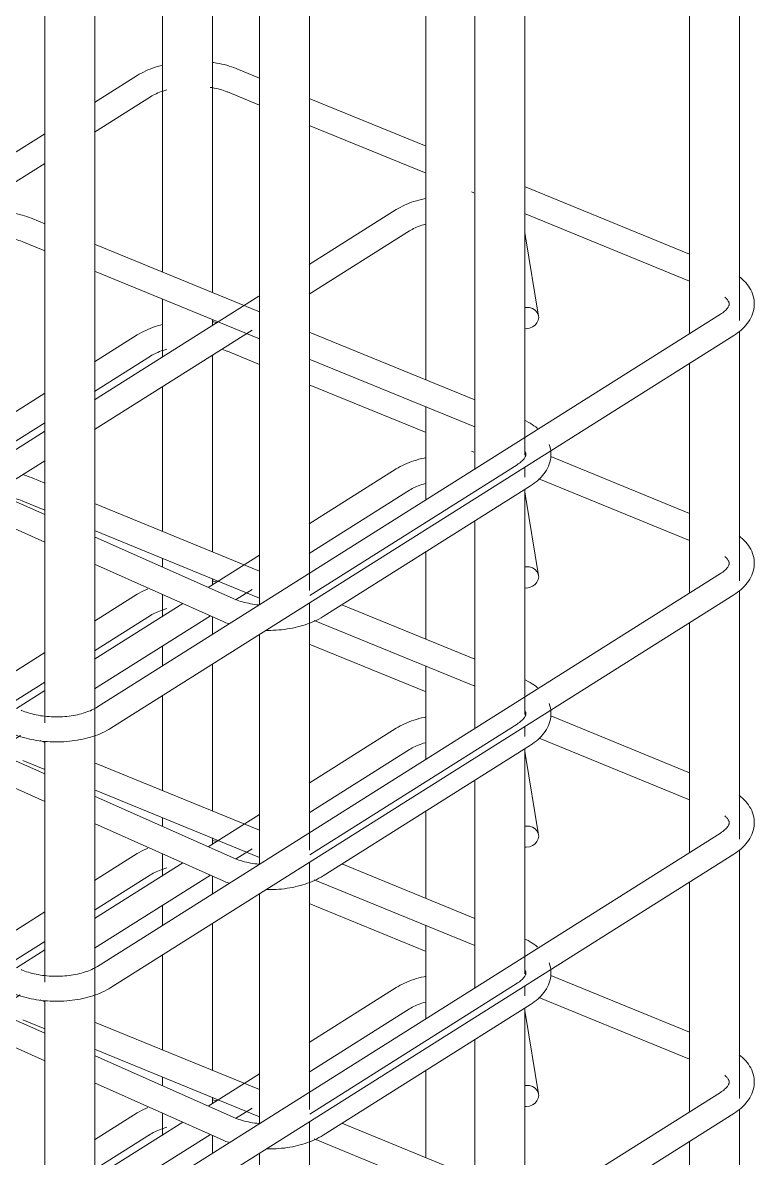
# Model space of a CAD drawing. Header units: millimetres. Extents: x -5792 to 12184, y -1888 to 8188.
# Drawn here: x 11496.7 to 11730.5, y 6467.2 to 6830.1 of the extents above; entities that cross this region are included whole.
import ezdxf

# ---------------------------------------------------------------- set-up
doc = ezdxf.new("R2010")
doc.units = ezdxf.units.MM
doc.layers.add('S-RBAR', color=171, linetype='Continuous', lineweight=18)

# ---------------------------------------------------------------- blocks, each defined once
blk = doc.blocks.new('Rebar Bar - Part 3545093425-431004-3D Ortho')
at = {"layer": 'S-RBAR'}
for p, q in [((1683.69, 7337.87), (1683.69, 6606.35)), ((1699.69, 6111.71), (1699.69, 7337.87)), ((1683.69, 6600.38), (1683.69, 6523.47)), ((1683.69, 6517.5), (1683.69, 6440.59))]:
    blk.add_line(p, q, dxfattribs=at)
blk = doc.blocks.new('Rebar Bar - Part 3895964445-V3-3D Ortho')
at = {"layer": 'S-RBAR'}
for p, q in [((1805.46, 7507.58), (1805.46, 6715.95)), ((1805.46, 6707.43), (1805.46, 6677.46)), ((1805.46, 6661.23), (1805.46, 6633.08)), ((1805.46, 6624.56), (1805.46, 6594.58)), ((1805.46, 6578.36), (1805.46, 6550.22)), ((1805.46, 6541.69), (1805.46, 6511.7)), ((1805.46, 6495.49), (1805.46, 6467.35))]:
    blk.add_line(p, q, dxfattribs=at)
blk = doc.blocks.new('Rebar Bar - Part 2522033416-431004-3D Ortho')
at = {"layer": 'S-RBAR'}
for p, q in [((1752.3, 7386.47), (1752.3, 6644.05)), ((1768.3, 6648.61), (1768.3, 7386.47)), ((1768.3, 6565.73), (1768.3, 6644.69)), ((1752.3, 6634.63), (1752.3, 6561.17)), ((1768.3, 6482.85), (1768.3, 6561.81)), ((1752.3, 6551.75), (1752.3, 6478.29)), ((1768.3, 6399.96), (1768.3, 6478.93)), ((1752.3, 6468.87), (1752.3, 6395.4))]:
    blk.add_line(p, q, dxfattribs=at)
blk = doc.blocks.new('Rebar Bar - Part 2522033416-V5-3D Ortho')
at = {"layer": 'S-RBAR'}
for p, q in [((1821.04, 7429.81), (1821.04, 6687.28)), ((1837.04, 6691.95), (1837.04, 7429.81)), ((1837.04, 6684.85), (1837.04, 6688.13)), ((1837.04, 6609.07), (1837.04, 6680.93)), ((1821.04, 6670.92), (1821.04, 6604.4)), ((1837.04, 6601.98), (1837.04, 6605.15)), ((1837.04, 6526.18), (1837.04, 6598.07)), ((1821.04, 6588.05), (1821.04, 6521.52)), ((1837.04, 6519.11), (1837.04, 6522.27)), ((1837.04, 6443.3), (1837.04, 6515.2)), ((1821.04, 6505.18), (1821.04, 6438.64))]:
    blk.add_line(p, q, dxfattribs=at)
blk = doc.blocks.new('Rebar Bar - Part 2227165887-V7-3D Ortho')
at = {"layer": 'S-RBAR'}
for points in [[(1737.15, 6403.04, 0), (1737.72, 6402.95, 0), (1738.56, 6402.82, 0)], [(1713.23, 6398.81, 0), (1713.87, 6399.21, 0), (1714.54, 6399.58, 0), (1715.22, 6399.94, 0), (1715.92, 6400.27, 0), (1716.65, 6400.6, 0)], [(1717.49, 6392.05, 0), (1717.9, 6392.3, 0), (1718.34, 6392.54, 0), (1718.8, 6392.78, 0), (1719.29, 6393.01, 0), (1719.8, 6393.24, 0), (1720.33, 6393.46, 0), (1720.89, 6393.67, 0), (1721.46, 6393.88, 0), (1722.06, 6394.07, 0), (1722.67, 6394.25, 0)]]:
    blk.add_polyline3d(points, dxfattribs=at)
blk = doc.blocks.new('Rebar Bar - Part 1868550686-V11-3D Ortho')
at = {"layer": 'S-RBAR'}
for p, q in [((1713.23, 6481.7), (1699.56, 6473.08)), ((1699.56, 6463.63), (1717.49, 6474.93)), ((1683.72, 6463.09), (1668.54, 6453.52)), ((1672.16, 6446.35), (1683.72, 6453.63)), ((1652.32, 6443.3), (1647.63, 6440.34)), ((1639.56, 6435.25), (1615.38, 6420)), ((1615.38, 6410.55), (1648.35, 6431.33)), ((1578.31, 6396.63), (1531.77, 6367.29)), ((1547.94, 6368.03), (1585.56, 6391.74)), ((1531.19, 6357.47), (1534.42, 6359.5))]:
    blk.add_line(p, q, dxfattribs=at)
blk = doc.blocks.new('Rebar Bar - Part 1868550686-431004-3D Ortho')
at = {"layer": 'S-RBAR'}
for p, q in [((1899.55, 6322.52), (1700.51, 6197.03)), ((1704.78, 6190.26), (1903.81, 6315.75))]:
    blk.add_line(p, q, dxfattribs=at)
blk = doc.blocks.new('Rebar Bar - Part 2227165887-V6-3D Ortho')
at = {"layer": 'S-RBAR'}
for points in [[(1903.81, 6315.75, 0), (1904.44, 6316.16, 0), (1905.04, 6316.59, 0), (1905.62, 6317.04, 0), (1906.17, 6317.5, 0), (1906.7, 6317.99, 0), (1907.21, 6318.49, 0), (1907.68, 6319.02, 0), (1908.13, 6319.57, 0), (1908.54, 6320.15, 0), (1908.92, 6320.74, 0), (1909.27, 6321.36, 0), (1909.57, 6322.01, 0), (1909.83, 6322.67, 0), (1910.04, 6323.35, 0), (1910.2, 6324.05, 0), (1910.31, 6324.76, 0), (1910.37, 6325.48, 0), (1910.37, 6326.2, 0), (1910.31, 6326.92, 0), (1910.2, 6327.63, 0), (1910.03, 6328.33, 0), (1909.82, 6329.01, 0), (1909.55, 6329.68, 0), (1909.24, 6330.32, 0), (1908.89, 6330.93, 0), (1908.5, 6331.53, 0), (1908.08, 6332.09, 0), (1907.62, 6332.63, 0), (1907.14, 6333.15, 0), (1906.62, 6333.64, 0), (1906.08, 6334.12, 0), (1905.52, 6334.56, 0)], [(1899.55, 6322.52, 0), (1899.93, 6322.77, 0), (1900.28, 6323.02, 0), (1900.61, 6323.27, 0), (1900.9, 6323.51, 0), (1901.16, 6323.76, 0), (1901.4, 6323.99, 0), (1901.6, 6324.22, 0), (1901.78, 6324.44, 0), (1901.93, 6324.64, 0), (1902.05, 6324.84, 0), (1902.15, 6325.01, 0), (1902.22, 6325.18, 0), (1902.28, 6325.32, 0), (1902.32, 6325.45, 0), (1902.35, 6325.57, 0), (1902.37, 6325.68, 0), (1902.38, 6325.78, 0), (1902.38, 6325.88, 0), (1902.37, 6325.98, 0), (1902.35, 6326.08, 0), (1902.33, 6326.19, 0), (1902.29, 6326.31, 0), (1902.23, 6326.45, 0), (1902.16, 6326.59, 0), (1902.07, 6326.75, 0), (1901.95, 6326.93, 0), (1901.81, 6327.12, 0), (1901.65, 6327.32, 0), (1901.45, 6327.53, 0), (1901.22, 6327.74, 0), (1900.97, 6327.97, 0)]]:
    blk.add_polyline3d(points, dxfattribs=at)
blk = doc.blocks.new('Rebar Bar - Part 1265726358-V12-3D Ortho')
at = {"layer": 'S-RBAR'}
for p, q in [((1768.17, 6548.63), (1805.49, 6533.35)), ((1889.68, 6507.52), (1845.33, 6525.68)), ((1841.58, 6518.57), (1889.68, 6498.88))]:
    blk.add_line(p, q, dxfattribs=at)
blk = doc.blocks.new('Rebar Bar - Part 1868550686-V13-3D Ortho')
at = {"layer": 'S-RBAR'}
for p, q in [((1713.23, 6564.58), (1699.56, 6555.96)), ((1699.56, 6546.51), (1717.49, 6557.81)), ((1683.72, 6545.97), (1668.54, 6536.4)), ((1672.16, 6529.23), (1683.72, 6536.52)), ((1652.32, 6526.18), (1647.61, 6523.21)), ((1639.55, 6518.12), (1615.38, 6502.88)), ((1615.38, 6493.43), (1648.33, 6514.21)), ((1578.31, 6479.51), (1531.77, 6450.17)), ((1547.94, 6450.91), (1585.56, 6474.63)), ((1531.19, 6440.35), (1534.42, 6442.39))]:
    blk.add_line(p, q, dxfattribs=at)
blk = doc.blocks.new('Rebar Bar - Part 1265726358-V14-3D Ortho')
at = {"layer": 'S-RBAR'}
for p, q in [((1768.17, 6631.51), (1805.49, 6616.23)), ((1889.68, 6590.41), (1845.33, 6608.56)), ((1841.59, 6601.45), (1889.68, 6581.76))]:
    blk.add_line(p, q, dxfattribs=at)
blk = doc.blocks.new('Rebar Bar - Part 1868550686-V15-3D Ortho')
at = {"layer": 'S-RBAR'}
for p, q in [((1713.23, 6647.46), (1699.56, 6638.85)), ((1699.56, 6629.39), (1717.49, 6640.69)), ((1683.72, 6628.85), (1668.54, 6619.28)), ((1672.16, 6612.11), (1683.72, 6619.4)), ((1652.32, 6609.06), (1647.6, 6606.08)), ((1639.53, 6601), (1615.38, 6585.77)), ((1615.38, 6576.31), (1648.32, 6597.08)), ((1578.31, 6562.39), (1531.77, 6533.05)), ((1547.94, 6533.79), (1585.56, 6557.51)), ((1531.19, 6523.23), (1534.42, 6525.27))]:
    blk.add_line(p, q, dxfattribs=at)
blk = doc.blocks.new('Rebar Bar - Part 2227165887-431004-3D Ortho')
at = {"layer": 'S-RBAR'}
for points in [[(1700.51, 6197.03, 0), (1700.1, 6196.78, 0), (1699.67, 6196.54, 0), (1699.21, 6196.3, 0), (1698.73, 6196.07, 0), (1698.23, 6195.85, 0), (1697.7, 6195.64, 0), (1697.15, 6195.43, 0), (1696.57, 6195.24, 0), (1695.98, 6195.05, 0), (1695.38, 6194.88, 0), (1694.75, 6194.72, 0), (1694.11, 6194.57, 0), (1693.46, 6194.44, 0), (1692.79, 6194.32, 0), (1692.12, 6194.21, 0), (1691.43, 6194.12, 0), (1690.73, 6194.04, 0), (1690.03, 6193.97, 0), (1689.32, 6193.92, 0), (1688.61, 6193.89, 0), (1687.9, 6193.87, 0), (1687.18, 6193.86, 0), (1686.47, 6193.87, 0), (1685.76, 6193.9, 0), (1685.05, 6193.94, 0), (1684.34, 6194, 0), (1683.64, 6194.07, 0), (1682.95, 6194.15, 0), (1682.27, 6194.25, 0), (1681.6, 6194.37, 0), (1680.93, 6194.49, 0), (1680.29, 6194.63, 0), (1679.65, 6194.79, 0), (1679.03, 6194.95, 0), (1678.43, 6195.13, 0), (1677.85, 6195.32, 0), (1677.29, 6195.52, 0), (1676.75, 6195.73, 0), (1676.23, 6195.94, 0), (1676.09, 6196, 0)], [(1704.78, 6190.26, 0), (1704.13, 6189.87, 0), (1703.46, 6189.49, 0), (1702.77, 6189.14, 0), (1702.06, 6188.8, 0), (1701.33, 6188.48, 0), (1700.59, 6188.18, 0), (1699.83, 6187.9, 0), (1699.06, 6187.63, 0), (1698.27, 6187.39, 0), (1697.46, 6187.16, 0), (1696.65, 6186.95, 0), (1695.82, 6186.76, 0), (1694.99, 6186.59, 0), (1694.14, 6186.43, 0), (1693.28, 6186.29, 0), (1692.42, 6186.18, 0), (1691.55, 6186.08, 0), (1690.68, 6186, 0), (1689.8, 6185.94, 0), (1688.92, 6185.89, 0), (1688.03, 6185.87, 0), (1687.15, 6185.86, 0), (1686.26, 6185.88, 0), (1685.38, 6185.91, 0), (1684.5, 6185.96, 0), (1683.62, 6186.03, 0), (1682.75, 6186.12, 0), (1681.88, 6186.22, 0), (1681.02, 6186.35, 0), (1680.17, 6186.49, 0), (1679.33, 6186.66, 0), (1678.5, 6186.84, 0), (1677.68, 6187.04, 0), (1676.87, 6187.25, 0), (1676.07, 6187.49, 0), (1675.29, 6187.74, 0), (1674.52, 6188.01, 0), (1673.77, 6188.3, 0), (1673.03, 6188.61, 0), (1672.83, 6188.7, 0)]]:
    blk.add_polyline3d(points, dxfattribs=at)
blk = doc.blocks.new('Rebar Bar - Part 1265726358-V16-3D Ortho')
at = {"layer": 'S-RBAR'}
for p, q in [((1742.01, 6725.11), (1752.33, 6720.88)), ((1768.17, 6714.39), (1805.49, 6699.12)), ((1820, 6693.17), (1820.71, 6692.88)), ((1889.68, 6673.29), (1845.34, 6691.44)), ((1841.51, 6684.36), (1889.68, 6664.64))]:
    blk.add_line(p, q, dxfattribs=at)
blk = doc.blocks.new('Rebar Bar - Part 2227165887-V17-3D Ortho')
at = {"layer": 'S-RBAR'}
for points in [[(1713.23, 6730.34, 0), (1713.87, 6730.73, 0), (1714.54, 6731.11, 0), (1715.22, 6731.46, 0), (1715.92, 6731.8, 0), (1716.65, 6732.12, 0), (1717.38, 6732.43, 0), (1718.14, 6732.71, 0), (1718.91, 6732.98, 0), (1719.69, 6733.24, 0), (1720.49, 6733.47, 0), (1721.3, 6733.69, 0)], [(1737.15, 6734.56, 0), (1737.72, 6734.48, 0), (1738.56, 6734.34, 0)], [(1717.49, 6723.57, 0), (1717.9, 6723.82, 0), (1718.34, 6724.07, 0), (1718.8, 6724.31, 0), (1719.29, 6724.54, 0), (1719.8, 6724.77, 0), (1720.33, 6724.99, 0), (1720.89, 6725.2, 0), (1721.46, 6725.4, 0), (1722.06, 6725.59, 0), (1722.67, 6725.77, 0)], [(1740.26, 6725.73, 0), (1740.82, 6725.55, 0), (1741.36, 6725.36, 0), (1741.88, 6725.16, 0), (1742.01, 6725.11, 0)]]:
    blk.add_polyline3d(points, dxfattribs=at)
blk = doc.blocks.new('Rebar Bar - Part 1868550686-V18-3D Ortho')
at = {"layer": 'S-RBAR'}
for p, q in [((1713.23, 6730.34), (1699.56, 6721.73)), ((1699.56, 6712.27), (1717.49, 6723.57)), ((1683.72, 6711.74), (1668.54, 6702.17)), ((1668.54, 6692.71), (1683.72, 6702.28)), ((1652.32, 6691.94), (1647.59, 6688.96)), ((1639.52, 6683.87), (1615.38, 6668.65)), ((1615.38, 6659.19), (1648.31, 6679.95)), ((1578.31, 6645.28), (1531.77, 6615.93)), ((1547.94, 6616.67), (1585.56, 6640.39)), ((1531.19, 6606.11), (1534.42, 6608.15))]:
    blk.add_line(p, q, dxfattribs=at)
blk = doc.blocks.new('Rebar Bar - Part 1265726358-V19-3D Ortho')
at = {"layer": 'S-RBAR'}
for p, q in [((1752.33, 6812.41), (1745.05, 6815.39)), ((1742.01, 6807.99), (1752.33, 6803.77)), ((1805.49, 6790.64), (1768.17, 6805.92)), ((1768.17, 6797.28), (1805.49, 6782)), ((1820.07, 6776.03), (1820.71, 6775.77)), ((1889.68, 6756.17), (1836.91, 6777.77)), ((1836.91, 6769.13), (1889.68, 6747.52))]:
    blk.add_line(p, q, dxfattribs=at)
blk = doc.blocks.new('Rebar Bar - Part 2227165887-V20-3D Ortho')
at = {"layer": 'S-RBAR'}
for points in [[(1713.23, 6813.22, 0), (1713.87, 6813.61, 0), (1714.54, 6813.99, 0), (1715.22, 6814.34, 0), (1715.92, 6814.68, 0), (1716.65, 6815, 0), (1717.38, 6815.31, 0), (1718.14, 6815.59, 0), (1718.91, 6815.86, 0), (1719.69, 6816.12, 0), (1720.49, 6816.35, 0), (1721.3, 6816.57, 0)], [(1737.15, 6817.44, 0), (1737.72, 6817.36, 0), (1738.56, 6817.22, 0), (1739.39, 6817.07, 0), (1740.21, 6816.89, 0), (1741.02, 6816.7, 0), (1741.81, 6816.49, 0), (1742.59, 6816.26, 0), (1743.36, 6816.02, 0), (1744.11, 6815.75, 0), (1744.85, 6815.47, 0), (1745.05, 6815.39, 0)], [(1717.49, 6806.46, 0), (1717.9, 6806.7, 0), (1718.34, 6806.95, 0), (1718.8, 6807.19, 0), (1719.29, 6807.42, 0), (1719.8, 6807.65, 0), (1720.33, 6807.87, 0), (1720.89, 6808.08, 0), (1721.46, 6808.28, 0), (1722.06, 6808.47, 0), (1722.67, 6808.66, 0)], [(1736.51, 6809.45, 0), (1737.17, 6809.35, 0), (1737.82, 6809.22, 0), (1738.45, 6809.09, 0), (1739.07, 6808.94, 0), (1739.67, 6808.78, 0), (1740.26, 6808.61, 0), (1740.82, 6808.43, 0), (1741.36, 6808.24, 0), (1741.88, 6808.04, 0), (1742.01, 6807.99, 0)]]:
    blk.add_polyline3d(points, dxfattribs=at)
blk = doc.blocks.new('Rebar Bar - Part 1868550686-V21-3D Ortho')
at = {"layer": 'S-RBAR'}
for p, q in [((1713.23, 6813.22), (1699.56, 6804.61)), ((1699.56, 6795.15), (1717.49, 6806.46)), ((1683.72, 6794.62), (1668.54, 6785.05)), ((1668.54, 6775.59), (1683.72, 6785.16)), ((1652.32, 6774.82), (1615.38, 6751.53)), ((1615.38, 6742.07), (1654.29, 6766.61)), ((1583.58, 6731.48), (1531.77, 6698.81)), ((1547.94, 6699.55), (1585.56, 6723.27)), ((1531.19, 6688.99), (1534.42, 6691.03))]:
    blk.add_line(p, q, dxfattribs=at)
blk = doc.blocks.new('Rebar Bar - Part 2955070818-V38-3D Ortho')
at = {"layer": 'S-RBAR'}
for p, q in [((1683.72, 6517.25), (1682.23, 6517.86)), ((1676.63, 6511.51), (1683.72, 6508.61)), ((1752.33, 6489.15), (1699.56, 6510.76)), ((1699.56, 6502.12), (1752.33, 6480.51)), ((1821.07, 6461), (1778.61, 6478.39)), ((1769.72, 6473.39), (1821.07, 6452.36))]:
    blk.add_line(p, q, dxfattribs=at)
blk = doc.blocks.new('Rebar Bar - Part 4101934677-V35-3D Ortho')
at = {"layer": 'S-RBAR'}
for p, q in [((1592.85, 6464.82), (1587.77, 6467.08)), ((1584.51, 6459.78), (1599.53, 6453.08)), ((1683.72, 6424.3), (1615.38, 6454.77)), ((1615.38, 6446.01), (1683.72, 6415.54)), ((1743.9, 6397.47), (1699.56, 6417.23)), ((1699.56, 6408.48), (1740.64, 6390.16))]:
    blk.add_line(p, q, dxfattribs=at)
blk = doc.blocks.new('Rebar Bar - Part 2227165887-V41-3D Ortho')
at = {"layer": 'S-RBAR'}
for points in [[(1752.15, 6478.32, 0), (1751.45, 6478.4, 0), (1750.76, 6478.48, 0), (1750.08, 6478.58, 0), (1749.4, 6478.69, 0), (1748.74, 6478.82, 0), (1748.1, 6478.96, 0), (1747.46, 6479.12, 0), (1746.84, 6479.28, 0), (1746.24, 6479.46, 0), (1745.66, 6479.65, 0), (1745.1, 6479.85, 0), (1744.56, 6480.05, 0), (1744.04, 6480.27, 0), (1743.9, 6480.33, 0)], [(1772.58, 6474.59, 0), (1771.94, 6474.19, 0), (1771.27, 6473.82, 0), (1770.58, 6473.46, 0), (1769.87, 6473.13, 0), (1769.14, 6472.81, 0), (1768.4, 6472.51, 0), (1767.64, 6472.22, 0), (1766.87, 6471.96, 0), (1766.08, 6471.71, 0), (1765.27, 6471.49, 0), (1764.46, 6471.28, 0), (1763.63, 6471.09, 0), (1762.8, 6470.91, 0), (1761.95, 6470.76, 0), (1761.09, 6470.62, 0), (1760.23, 6470.5, 0), (1759.36, 6470.41, 0), (1758.49, 6470.33, 0), (1757.61, 6470.26, 0), (1756.73, 6470.22, 0), (1755.84, 6470.2, 0), (1754.96, 6470.19, 0), (1754.41, 6470.2, 0)], [(1742.33, 6472.34, 0), (1741.57, 6472.63, 0), (1740.84, 6472.94, 0), (1740.64, 6473.03, 0)]]:
    blk.add_polyline3d(points, dxfattribs=at)
blk = doc.blocks.new('Rebar Bar - Part 642384819-431004-3D Ortho')
at = {"layer": 'S-RBAR'}
for p, q in [((1834.58, 6274.53), (1768.32, 6232.75)), ((1772.58, 6225.99), (1838.85, 6267.76))]:
    blk.add_line(p, q, dxfattribs=at)
blk = doc.blocks.new('Rebar Bar - Part 2227165887-V25-3D Ortho')
at = {"layer": 'S-RBAR'}
for points in [[(1841.12, 6286.13, 0), (1840.55, 6286.58, 0), (1839.97, 6287, 0), (1839.36, 6287.41, 0), (1838.72, 6287.8, 0), (1838.07, 6288.16, 0), (1837.4, 6288.51, 0), (1836.91, 6288.74, 0)], [(1834.58, 6274.53, 0), (1834.96, 6274.78, 0), (1835.31, 6275.03, 0), (1835.64, 6275.28, 0), (1835.93, 6275.53, 0), (1836.2, 6275.77, 0), (1836.43, 6276, 0), (1836.63, 6276.23, 0), (1836.81, 6276.45, 0), (1836.96, 6276.66, 0), (1837.08, 6276.85, 0), (1837.18, 6277.02, 0), (1837.26, 6277.19, 0), (1837.31, 6277.33, 0), (1837.36, 6277.47, 0), (1837.38, 6277.59, 0), (1837.4, 6277.69, 0), (1837.41, 6277.8, 0), (1837.41, 6277.89, 0), (1837.4, 6277.99, 0), (1837.38, 6278.09, 0), (1837.36, 6278.2, 0), (1837.32, 6278.32, 0), (1837.27, 6278.46, 0), (1837.19, 6278.61, 0), (1837.1, 6278.77, 0)], [(1838.85, 6267.76, 0), (1839.47, 6268.17, 0), (1840.07, 6268.6, 0), (1840.65, 6269.05, 0), (1841.21, 6269.51, 0), (1841.74, 6270, 0), (1842.24, 6270.51, 0), (1842.72, 6271.04, 0), (1843.16, 6271.59, 0), (1843.58, 6272.16, 0), (1843.96, 6272.76, 0), (1844.3, 6273.38, 0), (1844.6, 6274.02, 0), (1844.86, 6274.68, 0), (1845.07, 6275.36, 0), (1845.24, 6276.06, 0), (1845.35, 6276.77, 0), (1845.4, 6277.49, 0), (1845.4, 6278.21, 0), (1845.34, 6278.93, 0), (1845.23, 6279.65, 0), (1845.07, 6280.34, 0), (1844.85, 6281.03, 0)]]:
    blk.add_polyline3d(points, dxfattribs=at)
blk = doc.blocks.new('Rebar Bar - Part 2955070818-V42-3D Ortho')
at = {"layer": 'S-RBAR'}
for p, q in [((1683.72, 6600.12), (1682.18, 6600.75)), ((1676.63, 6594.38), (1683.72, 6591.48)), ((1752.33, 6572.02), (1699.56, 6593.63)), ((1699.56, 6584.99), (1752.33, 6563.38)), ((1821.07, 6543.87), (1778.61, 6561.26)), ((1769.72, 6556.25), (1821.07, 6535.22))]:
    blk.add_line(p, q, dxfattribs=at)
blk = doc.blocks.new('Rebar Bar - Part 2227165887-V44-3D Ortho')
at = {"layer": 'S-RBAR'}
for points in [[(1752.15, 6561.19, 0), (1751.45, 6561.26, 0), (1750.76, 6561.35, 0), (1750.08, 6561.45, 0), (1749.4, 6561.56, 0), (1748.74, 6561.69, 0), (1748.1, 6561.83, 0), (1747.46, 6561.98, 0), (1746.84, 6562.15, 0), (1746.24, 6562.33, 0), (1745.66, 6562.51, 0), (1745.1, 6562.71, 0), (1744.56, 6562.92, 0), (1744.04, 6563.14, 0), (1743.9, 6563.2, 0)], [(1772.58, 6557.45, 0), (1771.94, 6557.06, 0), (1771.27, 6556.69, 0), (1770.58, 6556.33, 0), (1769.87, 6555.99, 0), (1769.14, 6555.67, 0), (1768.4, 6555.37, 0), (1767.64, 6555.09, 0), (1766.87, 6554.83, 0), (1766.08, 6554.58, 0), (1765.27, 6554.35, 0), (1764.46, 6554.14, 0), (1763.63, 6553.95, 0), (1762.8, 6553.78, 0), (1761.95, 6553.63, 0), (1761.09, 6553.49, 0), (1760.23, 6553.37, 0), (1759.36, 6553.27, 0), (1758.49, 6553.19, 0), (1757.61, 6553.13, 0), (1756.73, 6553.09, 0), (1755.84, 6553.06, 0), (1754.96, 6553.06, 0), (1754.39, 6553.07, 0)], [(1742.33, 6555.21, 0), (1741.57, 6555.5, 0), (1740.84, 6555.81, 0), (1740.64, 6555.89, 0)]]:
    blk.add_polyline3d(points, dxfattribs=at)
blk = doc.blocks.new('Rebar Bar - Part 2955070818-V45-3D Ortho')
at = {"layer": 'S-RBAR'}
for p, q in [((1683.72, 6682.99), (1679.66, 6684.65)), ((1676.63, 6677.25), (1683.72, 6674.34)), ((1752.33, 6654.89), (1699.56, 6676.5)), ((1699.56, 6667.85), (1752.33, 6646.24)), ((1821.07, 6626.73), (1778.61, 6644.12)), ((1769.72, 6639.12), (1821.07, 6618.09))]:
    blk.add_line(p, q, dxfattribs=at)
blk = doc.blocks.new('Rebar Bar - Part 2227165887-V46-3D Ortho')
at = {"layer": 'S-RBAR'}
for points in [[(1676.67, 6685.68, 0), (1677.21, 6685.52, 0), (1677.97, 6685.28, 0), (1678.73, 6685.01, 0), (1679.46, 6684.73, 0), (1679.66, 6684.65, 0)], [(1670.44, 6678.81, 0), (1671.12, 6678.71, 0), (1671.78, 6678.61, 0), (1672.43, 6678.48, 0), (1673.06, 6678.35, 0), (1673.68, 6678.2, 0), (1674.28, 6678.04, 0), (1674.87, 6677.87, 0), (1675.43, 6677.69, 0), (1675.97, 6677.5, 0), (1676.49, 6677.3, 0), (1676.63, 6677.25, 0)]]:
    blk.add_polyline3d(points, dxfattribs=at)
blk = doc.blocks.new('Rebar Bar - Part 4101934677-V50-3D Ortho')
at = {"layer": 'S-RBAR'}
for p, q in [((1599.53, 6710.44), (1587.77, 6715.68)), ((1584.51, 6708.38), (1599.53, 6701.68)), ((1683.72, 6672.9), (1615.38, 6703.37)), ((1615.38, 6694.61), (1683.72, 6664.14)), ((1743.9, 6646.07), (1699.56, 6665.84)), ((1699.56, 6657.08), (1740.64, 6638.76))]:
    blk.add_line(p, q, dxfattribs=at)
blk = doc.blocks.new('Rebar Bar - Part 2227165887-V51-3D Ortho')
at = {"layer": 'S-RBAR'}
for points in [[(1752.15, 6644.06, 0), (1751.45, 6644.13, 0), (1750.76, 6644.21, 0), (1750.08, 6644.31, 0), (1749.4, 6644.43, 0), (1748.74, 6644.56, 0), (1748.1, 6644.7, 0), (1747.46, 6644.85, 0), (1746.84, 6645.01, 0), (1746.24, 6645.19, 0), (1745.66, 6645.38, 0), (1745.1, 6645.58, 0), (1744.56, 6645.79, 0), (1744.04, 6646.01, 0), (1743.9, 6646.07, 0)], [(1742.33, 6638.08, 0), (1741.57, 6638.37, 0), (1740.84, 6638.67, 0), (1740.64, 6638.76, 0)], [(1772.58, 6640.32, 0), (1771.94, 6639.93, 0), (1771.27, 6639.55, 0), (1770.58, 6639.2, 0), (1769.87, 6638.86, 0), (1769.14, 6638.54, 0), (1768.4, 6638.24, 0), (1767.64, 6637.96, 0), (1766.87, 6637.69, 0), (1766.08, 6637.45, 0), (1765.27, 6637.22, 0), (1764.46, 6637.01, 0), (1763.63, 6636.82, 0), (1762.8, 6636.65, 0), (1761.95, 6636.49, 0), (1761.09, 6636.36, 0), (1760.23, 6636.24, 0), (1759.36, 6636.14, 0), (1758.49, 6636.06, 0), (1757.61, 6636, 0), (1756.73, 6635.95, 0), (1755.84, 6635.93, 0), (1754.96, 6635.93, 0), (1754.37, 6635.93, 0)]]:
    blk.add_polyline3d(points, dxfattribs=at)
blk = doc.blocks.new('Rebar Bar - Part 2955070818-V52-3D Ortho')
at = {"layer": 'S-RBAR'}
for p, q in [((1683.72, 6765.86), (1679.66, 6767.52)), ((1676.63, 6760.12), (1683.72, 6757.21)), ((1752.33, 6737.76), (1699.56, 6759.36)), ((1699.56, 6750.72), (1752.33, 6729.11)), ((1821.07, 6709.6), (1768.17, 6731.26)), ((1768.17, 6722.62), (1821.07, 6700.96))]:
    blk.add_line(p, q, dxfattribs=at)
blk = doc.blocks.new('Rebar Bar - Part 2227165887-V53-3D Ortho')
at = {"layer": 'S-RBAR'}
blk.add_line((1652, 6767.43), (1652.69, 6767.7), dxfattribs=at)
for points in [[(1668.89, 6769.86, 0), (1669.76, 6769.8, 0), (1670.62, 6769.71, 0), (1671.48, 6769.61, 0), (1672.33, 6769.49, 0), (1673.17, 6769.35, 0), (1674, 6769.19, 0), (1674.82, 6769.02, 0), (1675.63, 6768.83, 0), (1676.42, 6768.62, 0), (1677.21, 6768.39, 0), (1677.97, 6768.14, 0), (1678.73, 6767.88, 0), (1679.46, 6767.6, 0), (1679.66, 6767.52, 0)], [(1668.54, 6761.87, 0), (1669.06, 6761.83, 0), (1669.76, 6761.76, 0), (1670.44, 6761.68, 0), (1671.12, 6761.58, 0), (1671.78, 6761.47, 0), (1672.43, 6761.35, 0), (1673.06, 6761.22, 0), (1673.68, 6761.07, 0), (1674.28, 6760.91, 0), (1674.87, 6760.74, 0), (1675.43, 6760.56, 0), (1675.97, 6760.37, 0), (1676.49, 6760.17, 0), (1676.63, 6760.12, 0)], [(1652.1, 6758.58, 0), (1652.51, 6758.83, 0), (1652.95, 6759.08, 0), (1653.41, 6759.32, 0)]]:
    blk.add_polyline3d(points, dxfattribs=at)
blk = doc.blocks.new('Rebar Bar - Part 1926995606-V66-3D Ortho')
at = {"layer": 'S-RBAR'}
for p, q in [((1795.99, 6521.77), (1768.17, 6504.23)), ((1768.17, 6494.77), (1800.26, 6515)), ((1752.33, 6494.24), (1735.86, 6483.86)), ((1744.61, 6479.92), (1749.95, 6483.28)), ((1727.82, 6478.79), (1699.56, 6460.97)), ((1699.93, 6451.74), (1736.59, 6474.86)), ((1683.72, 6450.98), (1674.62, 6445.25)), ((1666.57, 6440.17), (1658.88, 6435.32)), ((1667.66, 6431.4), (1675.85, 6436.57)), ((1654.07, 6432.29), (1615.38, 6407.89)), ((1615.38, 6398.44), (1659.6, 6426.32)), ((1599.53, 6397.9), (1597.88, 6396.86))]:
    blk.add_line(p, q, dxfattribs=at)
blk = doc.blocks.new('Rebar Bar - Part 3575411732-V67-3D Ortho')
at = {"layer": 'S-RBAR'}
for points in [[(1805.49, 6525.38, 0), (1804.87, 6525.25, 0), (1804.04, 6525.06, 0), (1803.23, 6524.85, 0), (1802.43, 6524.62, 0), (1801.64, 6524.37, 0), (1800.87, 6524.11, 0), (1800.11, 6523.82, 0), (1799.37, 6523.52, 0), (1798.64, 6523.2, 0), (1797.94, 6522.86, 0), (1797.25, 6522.5, 0), (1796.58, 6522.13, 0), (1795.99, 6521.77, 0)], [(1805.33, 6517.13, 0), (1804.73, 6516.96, 0), (1804.14, 6516.77, 0), (1803.57, 6516.58, 0), (1803.02, 6516.37, 0), (1802.49, 6516.16, 0), (1801.99, 6515.93, 0), (1801.51, 6515.7, 0), (1801.05, 6515.47, 0), (1800.63, 6515.23, 0), (1800.26, 6515, 0)], [(1837.31, 6513.12, 0), (1837.17, 6513.83, 0), (1837.01, 6514.4, 0)]]:
    blk.add_polyline3d(points, dxfattribs=at)
blk = doc.blocks.new('Rebar Bar - Part 2505259704-V68-3D Ortho')
at = {"layer": 'S-RBAR'}
for p, q in [((1841.44, 6487.76), (1837.31, 6513.12)), ((1841.48, 6487.3), (1841.36, 6488.11))]:
    blk.add_line(p, q, dxfattribs=at)
for points in [[(1841.34, 6488.17, 0), (1840.94, 6488.97, 0), (1840.31, 6489.65, 0), (1839.48, 6490.15, 0), (1838.52, 6490.44, 0), (1837.49, 6490.51, 0), (1836.91, 6490.45, 0)], [(1836.91, 6483.74, 0), (1837.49, 6483.73, 0), (1838.52, 6483.89, 0), (1839.48, 6484.27, 0), (1840.31, 6484.85, 0), (1840.94, 6485.58, 0), (1841.34, 6486.42, 0), (1841.48, 6487.3, 0)]]:
    blk.add_polyline3d(points, dxfattribs=at)
blk = doc.blocks.new('Rebar Bar - Part 1926995606-V71-3D Ortho')
at = {"layer": 'S-RBAR'}
for p, q in [((1795.99, 6604.64), (1768.17, 6587.1)), ((1768.17, 6577.64), (1800.26, 6597.87)), ((1752.33, 6577.11), (1735.86, 6566.73)), ((1744.61, 6562.79), (1749.95, 6566.15)), ((1727.82, 6561.65), (1699.56, 6543.84)), ((1699.56, 6534.38), (1736.59, 6557.73)), ((1683.72, 6533.85), (1674.64, 6528.12)), ((1666.58, 6523.04), (1658.88, 6518.19)), ((1668.03, 6514.5), (1675.86, 6519.44)), ((1654.07, 6515.16), (1615.38, 6490.76)), ((1615.38, 6481.3), (1659.6, 6509.18)), ((1599.53, 6480.77), (1597.88, 6479.73))]:
    blk.add_line(p, q, dxfattribs=at)
blk = doc.blocks.new('Rebar Bar - Part 3575411732-V72-3D Ortho')
at = {"layer": 'S-RBAR'}
for points in [[(1805.49, 6608.25, 0), (1804.87, 6608.12, 0), (1804.04, 6607.93, 0), (1803.23, 6607.72, 0), (1802.43, 6607.49, 0), (1801.64, 6607.24, 0), (1800.87, 6606.97, 0), (1800.11, 6606.69, 0), (1799.37, 6606.39, 0), (1798.64, 6606.07, 0), (1797.94, 6605.73, 0), (1797.25, 6605.37, 0), (1796.58, 6605, 0), (1795.99, 6604.64, 0)], [(1805.33, 6600, 0), (1804.73, 6599.83, 0), (1804.14, 6599.64, 0), (1803.57, 6599.45, 0), (1803.02, 6599.24, 0), (1802.49, 6599.02, 0), (1801.99, 6598.8, 0), (1801.51, 6598.57, 0), (1801.05, 6598.34, 0), (1800.63, 6598.09, 0), (1800.26, 6597.87, 0)], [(1837.31, 6595.99, 0), (1837.17, 6596.7, 0), (1837.02, 6597.21, 0)]]:
    blk.add_polyline3d(points, dxfattribs=at)
blk = doc.blocks.new('Rebar Bar - Part 2505259704-V59-3D Ortho')
at = {"layer": 'S-RBAR'}
blk.add_line((1841.44, 6322.03), (1837.31, 6347.38), dxfattribs=at)
for points in [[(1841.48, 6321.57, 0), (1841.34, 6322.44, 0), (1840.94, 6323.24, 0), (1840.31, 6323.91, 0), (1839.48, 6324.41, 0), (1838.52, 6324.71, 0), (1837.49, 6324.78, 0), (1836.91, 6324.71, 0)], [(1836.91, 6318, 0), (1837.49, 6317.99, 0), (1838.52, 6318.16, 0), (1839.48, 6318.54, 0), (1840.31, 6319.12, 0), (1840.94, 6319.85, 0), (1841.34, 6320.68, 0), (1841.48, 6321.57, 0)]]:
    blk.add_polyline3d(points, dxfattribs=at)
blk = doc.blocks.new('Rebar Bar - Part 1926995606-V75-3D Ortho')
at = {"layer": 'S-RBAR'}
for p, q in [((1795.99, 6687.51), (1768.17, 6669.97)), ((1768.17, 6660.51), (1800.26, 6680.74)), ((1752.33, 6659.97), (1735.86, 6649.59)), ((1744.61, 6645.65), (1749.95, 6649.02)), ((1727.82, 6644.52), (1699.56, 6626.71)), ((1699.56, 6617.25), (1736.59, 6640.6)), ((1683.72, 6616.72), (1674.65, 6611)), ((1666.59, 6605.92), (1658.88, 6601.05)), ((1667.78, 6597.21), (1675.88, 6602.32)), ((1654.07, 6598.02), (1615.38, 6573.63)), ((1615.38, 6564.17), (1659.6, 6592.05)), ((1599.53, 6563.64), (1597.88, 6562.6))]:
    blk.add_line(p, q, dxfattribs=at)
blk = doc.blocks.new('Rebar Bar - Part 1926995606-V78-3D Ortho')
at = {"layer": 'S-RBAR'}
for p, q in [((1795.99, 6770.37), (1768.17, 6752.83)), ((1768.17, 6743.38), (1800.26, 6763.61)), ((1752.07, 6742.68), (1699.56, 6709.58)), ((1699.56, 6700.12), (1749.95, 6731.88)), ((1683.72, 6699.58), (1658.88, 6683.92)), ((1667.66, 6680), (1683.72, 6690.13)), ((1654.07, 6680.89), (1615.38, 6656.5)), ((1615.38, 6647.04), (1659.6, 6674.92)), ((1599.53, 6646.5), (1597.88, 6645.46))]:
    blk.add_line(p, q, dxfattribs=at)
blk = doc.blocks.new('Rebar Bar - Part 733586990-431004-3D Ortho')
at = {"layer": 'S-RBAR'}
for p, q in [((1721.27, 7545.26), (1721.27, 6750.35)), ((1737.27, 6743.88), (1737.27, 7545.26)), ((1721.27, 6741.86), (1721.27, 6723.12)), ((1737.27, 6733.35), (1737.27, 6735.31)), ((1737.27, 6661.01), (1737.27, 6723.95)), ((1721.27, 6713.88), (1721.27, 6667.48)), ((1721.27, 6658.99), (1721.27, 6656.1)), ((1737.27, 6650.48), (1737.27, 6652.44)), ((1721.27, 6647.45), (1721.27, 6640.25)), ((1737.27, 6634.58), (1737.27, 6640.29)), ((1721.27, 6631.01), (1721.27, 6624.51)), ((1737.27, 6578.14), (1737.27, 6625.15)), ((1721.27, 6615.07), (1721.27, 6584.61)), ((1721.27, 6576.13), (1721.27, 6573.23)), ((1737.27, 6567.61), (1737.27, 6569.57)), ((1721.27, 6564.58), (1721.27, 6557.38)), ((1737.27, 6551.7), (1737.27, 6557.42)), ((1721.27, 6548.14), (1721.27, 6541.63)), ((1737.27, 6495.28), (1737.27, 6542.27)), ((1721.27, 6532.19), (1721.27, 6501.75)), ((1721.27, 6493.26), (1721.27, 6490.37)), ((1737.27, 6484.75), (1737.27, 6486.71)), ((1721.27, 6481.72), (1721.27, 6474.52)), ((1737.27, 6468.82), (1737.27, 6474.56))]:
    blk.add_line(p, q, dxfattribs=at)
blk = doc.blocks.new('Rebar Bar - Part 1632466316-431004-3D Ortho')
at = {"layer": 'S-RBAR'}
for p, q in [((1889.65, 7470.19), (1889.65, 6730.68)), ((1905.65, 6734.93), (1905.65, 7470.19)), ((1905.65, 6651.76), (1905.65, 6731.53)), ((1889.65, 6721.24), (1889.65, 6647.8)), ((1905.65, 6569.17), (1905.65, 6648.65)), ((1889.65, 6638.36), (1889.65, 6564.92)), ((1905.65, 6486.29), (1905.65, 6565.77)), ((1889.65, 6555.48), (1889.65, 6482.04)), ((1905.65, 6403.4), (1905.65, 6482.89)), ((1889.65, 6472.59), (1889.65, 6399.16))]:
    blk.add_line(p, q, dxfattribs=at)

msp = doc.modelspace()

# ---------------------------------------------------------------- block references
at = {"layer": 'S-RBAR'}
for name, p in [('Rebar Bar - Part 733586990-431004-3D Ortho', (9820.09726, 0)), ('Rebar Bar - Part 3895964445-V3-3D Ortho', (9820.09726, 0)), ('Rebar Bar - Part 1632466316-431004-3D Ortho', (9820.09726, 0)), ('Rebar Bar - Part 2522033416-V5-3D Ortho', (9820.09726, 0)), ('Rebar Bar - Part 2522033416-431004-3D Ortho', (9820.09726, 0)), ('Rebar Bar - Part 3545093425-431004-3D Ortho', (9820.09726, 0)), ('Rebar Bar - Part 2227165887-V20-3D Ortho', (9820.09726, 0)), ('Rebar Bar - Part 1265726358-V19-3D Ortho', (9820.09726, 0)), ('Rebar Bar - Part 1868550686-V21-3D Ortho', (9820.09726, 0)), ('Rebar Bar - Part 3575411732-V67-3D Ortho', (9820.09726, 248.60123)), ('Rebar Bar - Part 1926995606-V78-3D Ortho', (9820.09726, 0)), ('Rebar Bar - Part 2227165887-V53-3D Ortho', (9820.09726, 0)), ('Rebar Bar - Part 2955070818-V52-3D Ortho', (9820.09726, 0)), ('Rebar Bar - Part 2505259704-V59-3D Ortho', (9820.09726, 414.33539)), ('Rebar Bar - Part 2227165887-V6-3D Ortho', (9820.09726, 414.40756)), ('Rebar Bar - Part 1868550686-431004-3D Ortho', (9820.09726, 414.40756)), ('Rebar Bar - Part 2227165887-V17-3D Ortho', (9820.09726, 0)), ('Rebar Bar - Part 1868550686-V18-3D Ortho', (9820.09726, 0)), ('Rebar Bar - Part 1265726358-V16-3D Ortho', (9820.09726, 0)), ('Rebar Bar - Part 4101934677-V50-3D Ortho', (9820.09726, 0)), ('Rebar Bar - Part 2227165887-V25-3D Ortho', (9820.09726, 414.33539)), ('Rebar Bar - Part 642384819-431004-3D Ortho', (9820.09726, 414.33539)), ('Rebar Bar - Part 3575411732-V67-3D Ortho', (9820.09726, 165.73415)), ('Rebar Bar - Part 1926995606-V75-3D Ortho', (9820.09726, 0)), ('Rebar Bar - Part 2227165887-V46-3D Ortho', (9820.09726, 0)), ('Rebar Bar - Part 2955070818-V45-3D Ortho', (9820.09726, 0)), ('Rebar Bar - Part 2505259704-V59-3D Ortho', (9820.09726, 331.46831)), ('Rebar Bar - Part 2227165887-V6-3D Ortho', (9820.09726, 331.52605)), ('Rebar Bar - Part 1868550686-431004-3D Ortho', (9820.09726, 331.52605)), ('Rebar Bar - Part 2227165887-V7-3D Ortho', (9820.09726, 248.64454)), ('Rebar Bar - Part 1868550686-V15-3D Ortho', (9820.09726, 0)), ('Rebar Bar - Part 2227165887-V51-3D Ortho', (9820.09726, 0)), ('Rebar Bar - Part 4101934677-V35-3D Ortho', (9820.09726, 165.73415)), ('Rebar Bar - Part 1265726358-V14-3D Ortho', (9820.09726, 0)), ('Rebar Bar - Part 2227165887-V25-3D Ortho', (9820.09726, 331.46831)), ('Rebar Bar - Part 2227165887-431004-3D Ortho', (9820.09726, 414.40756)), ('Rebar Bar - Part 1926995606-V71-3D Ortho', (9820.09726, 0)), ('Rebar Bar - Part 642384819-431004-3D Ortho', (9820.09726, 331.46831)), ('Rebar Bar - Part 3575411732-V72-3D Ortho', (9820.09726, 0)), ('Rebar Bar - Part 2955070818-V42-3D Ortho', (9820.09726, 0)), ('Rebar Bar - Part 2505259704-V59-3D Ortho', (9820.09726, 248.60123)), ('Rebar Bar - Part 2227165887-V6-3D Ortho', (9820.09726, 248.64454)), ('Rebar Bar - Part 1868550686-431004-3D Ortho', (9820.09726, 248.64454)), ('Rebar Bar - Part 2227165887-V7-3D Ortho', (9820.09726, 165.76302)), ('Rebar Bar - Part 1868550686-V13-3D Ortho', (9820.09726, 0)), ('Rebar Bar - Part 2227165887-V44-3D Ortho', (9820.09726, 0)), ('Rebar Bar - Part 4101934677-V35-3D Ortho', (9820.09726, 82.86708)), ('Rebar Bar - Part 1265726358-V12-3D Ortho', (9820.09726, 0)), ('Rebar Bar - Part 2227165887-V25-3D Ortho', (9820.09726, 248.60123)), ('Rebar Bar - Part 2227165887-431004-3D Ortho', (9820.09726, 331.52605)), ('Rebar Bar - Part 3575411732-V67-3D Ortho', (9820.09726, 0)), ('Rebar Bar - Part 1926995606-V66-3D Ortho', (9820.09726, 0)), ('Rebar Bar - Part 642384819-431004-3D Ortho', (9820.09726, 248.60123)), ('Rebar Bar - Part 2955070818-V38-3D Ortho', (9820.09726, 0)), ('Rebar Bar - Part 2505259704-V68-3D Ortho', (9820.09726, 0)), ('Rebar Bar - Part 2227165887-V6-3D Ortho', (9820.09726, 165.76302)), ('Rebar Bar - Part 1868550686-431004-3D Ortho', (9820.09726, 165.76302)), ('Rebar Bar - Part 2227165887-V7-3D Ortho', (9820.09726, 82.88151)), ('Rebar Bar - Part 1868550686-V11-3D Ortho', (9820.09726, 0)), ('Rebar Bar - Part 2227165887-V41-3D Ortho', (9820.09726, 0))]:
    msp.add_blockref(name, p, dxfattribs=at)

doc.saveas('drawing.dxf')
